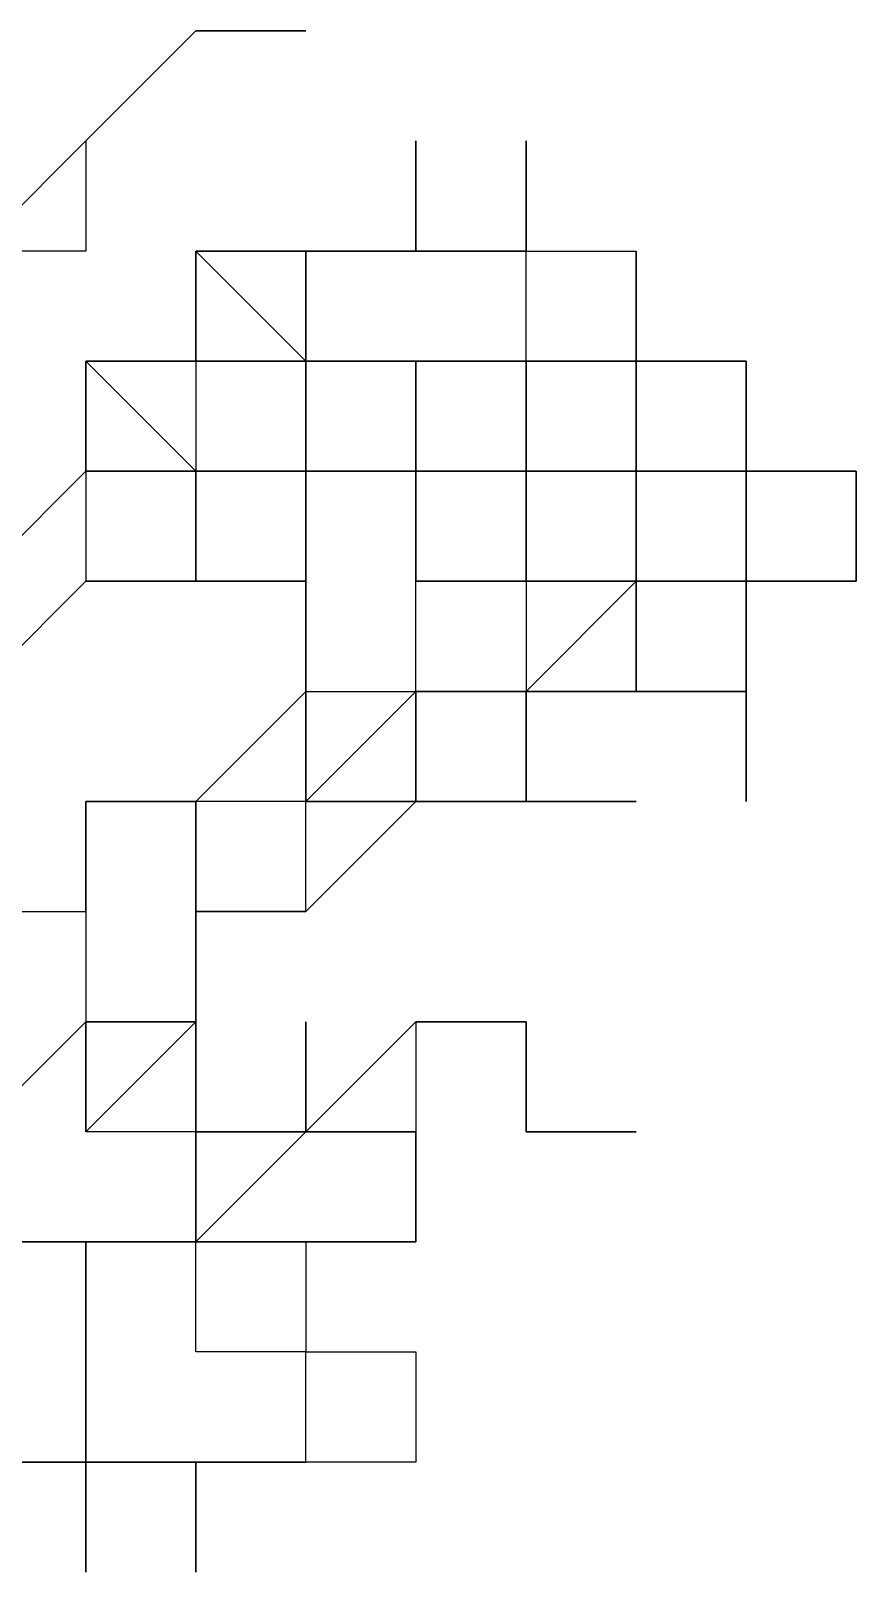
# Model space of a CAD drawing. Header units: millimetres. Extents: x 0 to 600, y 0 to 450.
# Drawn here: x 430.5 to 438, y 41 to 55 of the extents above; entities that cross this region are included whole.
import ezdxf

# ---------------------------------------------------------------- set-up
doc = ezdxf.new("R2010")
doc.units = ezdxf.units.MM
doc.layers.add('Engraving', color=1, linetype='Continuous')

msp = doc.modelspace()

# ---------------------------------------------------------------- linework, layer by layer
at = {"layer": 'Engraving'}
for p, q in [((431, 54), (432, 55)), ((432, 55), (431, 54)), ((432, 55), (432, 55)), ((432, 55), (432, 55)), ((432, 55), (433, 55)), ((433, 55), (432, 55)), ((432, 55), (432, 55)), ((432, 55), (432, 55)), ((433, 55), (433, 55)), ((433, 55), (433, 55)), ((433, 55), (433, 55)), ((433, 55), (433, 55)), ((433, 55), (433, 55)), ((430, 53), (431, 54)), ((431, 54), (431, 54)), ((431, 54), (431, 54)), ((431, 54), (431, 53)), ((434, 53), (434, 54)), ((434, 54), (434, 54)), ((434, 54), (434, 53)), ((435, 53), (435, 54)), ((435, 54), (435, 54)), ((435, 54), (435, 53)), ((431, 53), (430, 53)), ((432, 52), (432, 53)), ((432, 53), (432, 53)), ((432, 53), (432, 53)), ((432, 53), (432, 53)), ((432, 53), (432, 53)), ((432, 53), (432, 53)), ((432, 53), (432, 53)), ((432, 53), (432, 53)), ((432, 53), (432, 53)), ((432, 53), (432, 52)), ((432, 52), (432, 53)), ((432, 53), (432, 53)), ((432, 53), (432, 53)), ((432, 53), (432, 53)), ((432, 53), (433, 53)), ((433, 53), (432, 53)), ((432, 53), (432, 53)), ((432, 53), (432, 53)), ((432, 53), (433, 52)), ((433, 52), (433, 53)), ((433, 53), (433, 53)), ((433, 53), (433, 53)), ((433, 53), (433, 53)), ((433, 53), (434, 53)), ((434, 53), (433, 53)), ((433, 53), (433, 53)), ((433, 53), (433, 53)), ((433, 53), (433, 52)), ((433, 53), (433, 53)), ((433, 53), (433, 53)), ((433, 53), (433, 53)), ((433, 53), (433, 53)), ((433, 53), (433, 53)), ((433, 53), (433, 53)), ((433, 53), (433, 53)), ((433, 53), (433, 53)), ((433, 53), (433, 53)), ((433, 53), (433, 53)), ((433, 53), (433, 53)), ((433, 53), (433, 53)), ((433, 53), (433, 53)), ((433, 53), (433, 53)), ((433, 53), (433, 53)), ((433, 53), (433, 53)), ((433, 53), (433, 53)), ((433, 53), (433, 53)), ((433, 53), (433, 53)), ((433, 53), (433, 53)), ((433, 53), (433, 53)), ((433, 53), (433, 53)), ((433, 53), (433, 53)), ((433, 53), (433, 53)), ((433, 53), (433, 52)), ((433, 52), (433, 53)), ((433, 53), (433, 53)), ((433, 53), (433, 53)), ((433, 53), (433, 53)), ((433, 53), (433, 53)), ((433, 53), (433, 53)), ((435, 53), (434, 53)), ((434, 53), (434, 53)), ((434, 53), (434, 53)), ((434, 53), (434, 53)), ((434, 53), (434, 53)), ((434, 53), (434, 53)), ((434, 53), (434, 53)), ((434, 53), (434, 53)), ((434, 53), (434, 53)), ((434, 53), (434, 53)), ((434, 53), (435, 53)), ((434, 53), (434, 53)), ((434, 53), (434, 53)), ((434, 53), (434, 53)), ((434, 53), (434, 53)), ((434, 53), (434, 53)), ((434, 53), (434, 53)), ((434, 53), (434, 53)), ((434, 53), (434, 53)), ((434, 53), (434, 53)), ((434, 53), (434, 53)), ((434, 53), (434, 53)), ((434, 53), (434, 53)), ((434, 53), (434, 53)), ((434, 53), (434, 53)), ((434, 53), (435, 53)), ((435, 53), (434, 53)), ((434, 53), (434, 53)), ((434, 53), (434, 53)), ((434, 53), (434, 53)), ((435, 52), (435, 53)), ((435, 53), (435, 53)), ((435, 53), (435, 53)), ((435, 53), (435, 53)), ((435, 53), (435, 53)), ((435, 53), (435, 53)), ((435, 53), (435, 53)), ((435, 53), (435, 53)), ((435, 53), (435, 53)), ((435, 53), (435, 53)), ((435, 53), (435, 53)), ((435, 53), (435, 53)), ((435, 53), (435, 53)), ((435, 53), (435, 53)), ((435, 53), (435, 53)), ((435, 53), (435, 53)), ((435, 53), (435, 53)), ((435, 53), (435, 53)), ((435, 53), (435, 53)), ((435, 53), (435, 53)), ((435, 53), (435, 53)), ((435, 53), (435, 53)), ((435, 53), (435, 53)), ((435, 53), (435, 53)), ((435, 53), (435, 53)), ((435, 53), (435, 53)), ((435, 53), (435, 53)), ((435, 53), (435, 53)), ((435, 53), (435, 53)), ((435, 53), (435, 53)), ((435, 53), (435, 53)), ((435, 53), (435, 53)), ((435, 53), (435, 53)), ((435, 53), (435, 53)), ((435, 53), (435, 53)), ((435, 53), (435, 53)), ((435, 53), (435, 53)), ((435, 53), (435, 53)), ((435, 53), (435, 53)), ((435, 53), (435, 53)), ((435, 53), (436, 53)), ((436, 53), (436, 53)), ((436, 53), (436, 53)), ((436, 53), (436, 53)), ((436, 53), (436, 53)), ((436, 53), (436, 52)), ((436, 52), (436, 53)), ((436, 53), (436, 53)), ((436, 53), (436, 52)), ((432, 51), (431, 52)), ((431, 52), (431, 52)), ((431, 52), (431, 52)), ((431, 52), (431, 51)), ((431, 51), (431, 52)), ((431, 52), (431, 52)), ((431, 52), (431, 52)), ((431, 52), (432, 52)), ((431, 52), (431, 52)), ((431, 52), (431, 52)), ((431, 52), (432, 52)), ((432, 52), (431, 52)), ((431, 52), (431, 52)), ((431, 52), (431, 52)), ((431, 52), (431, 52)), ((432, 52), (432, 52)), ((432, 52), (432, 52)), ((432, 52), (432, 52)), ((432, 52), (432, 52)), ((432, 52), (432, 52)), ((432, 52), (432, 52)), ((432, 52), (432, 52)), ((432, 52), (432, 52)), ((432, 52), (432, 51)), ((433, 52), (432, 52)), ((432, 52), (432, 52)), ((432, 52), (432, 52)), ((432, 52), (432, 52)), ((432, 52), (432, 52)), ((432, 52), (433, 52)), ((432, 52), (432, 52)), ((432, 52), (432, 52)), ((432, 52), (432, 52)), ((433, 52), (432, 52)), ((432, 52), (432, 52)), ((433, 51), (433, 52)), ((433, 52), (433, 52)), ((433, 52), (433, 52)), ((433, 52), (433, 52)), ((433, 52), (433, 52)), ((433, 52), (433, 52)), ((433, 52), (433, 52)), ((433, 52), (433, 52)), ((433, 52), (433, 52)), ((433, 52), (433, 52)), ((433, 52), (433, 52)), ((433, 52), (433, 52)), ((433, 52), (433, 52)), ((433, 52), (433, 52)), ((433, 52), (433, 52)), ((433, 52), (433, 52)), ((433, 52), (433, 52)), ((433, 52), (434, 52)), ((434, 52), (433, 52)), ((433, 52), (433, 51)), ((433, 52), (433, 52)), ((433, 52), (433, 52)), ((433, 52), (433, 52)), ((433, 52), (433, 52)), ((433, 52), (433, 52)), ((433, 52), (433, 52)), ((433, 52), (433, 52)), ((433, 52), (433, 52)), ((433, 52), (433, 52)), ((433, 52), (433, 52)), ((433, 52), (433, 52)), ((433, 52), (433, 52)), ((433, 52), (433, 52)), ((433, 52), (433, 52)), ((434, 52), (434, 52)), ((434, 52), (434, 52)), ((434, 52), (434, 52)), ((434, 52), (434, 52)), ((434, 52), (434, 52)), ((434, 52), (434, 52)), ((434, 52), (434, 52)), ((434, 52), (434, 52)), ((434, 52), (434, 52)), ((434, 52), (434, 52)), ((434, 52), (434, 52)), ((434, 52), (434, 52)), ((434, 52), (434, 52)), ((434, 51), (434, 52)), ((434, 52), (434, 52)), ((434, 52), (434, 51)), ((434, 51), (434, 52)), ((434, 52), (434, 52)), ((434, 52), (434, 52)), ((434, 52), (434, 52)), ((434, 52), (434, 52)), ((434, 52), (434, 52)), ((434, 52), (434, 52)), ((434, 52), (434, 52)), ((434, 52), (434, 52)), ((434, 52), (434, 52)), ((434, 52), (435, 52)), ((435, 52), (434, 52)), ((434, 52), (434, 52)), ((434, 52), (434, 52)), ((434, 52), (435, 52)), ((435, 52), (434, 52)), ((434, 52), (434, 52)), ((434, 52), (434, 52)), ((434, 52), (435, 52)), ((434, 52), (434, 52)), ((434, 52), (434, 52)), ((434, 52), (434, 52)), ((434, 52), (434, 52)), ((434, 52), (434, 52)), ((434, 52), (434, 52)), ((434, 52), (434, 52)), ((435, 52), (435, 52)), ((435, 52), (435, 52)), ((435, 52), (435, 52)), ((435, 52), (435, 52)), ((435, 52), (435, 52)), ((435, 52), (435, 52)), ((435, 52), (435, 52)), ((435, 52), (435, 52)), ((435, 52), (435, 52)), ((435, 52), (435, 52)), ((435, 52), (435, 52)), ((435, 52), (436, 52)), ((436, 52), (435, 52)), ((435, 52), (435, 52)), ((435, 52), (435, 52)), ((435, 52), (435, 52)), ((436, 52), (435, 52)), ((435, 52), (435, 52)), ((435, 52), (436, 52)), ((436, 52), (435, 52)), ((435, 52), (435, 52)), ((435, 52), (435, 52)), ((435, 52), (435, 52)), ((435, 52), (435, 52)), ((435, 52), (435, 52)), ((435, 52), (435, 52)), ((435, 52), (435, 52)), ((435, 52), (435, 52)), ((435, 52), (435, 52)), ((435, 52), (435, 51)), ((435, 52), (435, 52)), ((435, 52), (435, 52)), ((435, 52), (435, 51)), ((435, 51), (435, 52)), ((435, 52), (435, 52)), ((435, 52), (435, 52)), ((435, 52), (435, 52)), ((435, 52), (435, 52)), ((435, 52), (435, 52)), ((435, 52), (435, 52)), ((435, 52), (435, 52)), ((435, 52), (435, 52)), ((435, 52), (435, 52)), ((435, 52), (435, 52)), ((435, 52), (435, 52)), ((435, 52), (435, 52)), ((435, 52), (435, 52)), ((435, 52), (435, 52)), ((435, 52), (435, 52)), ((435, 52), (435, 52)), ((435, 52), (435, 52)), ((435, 52), (435, 52)), ((435, 52), (435, 52)), ((435, 52), (435, 52)), ((435, 52), (435, 52)), ((435, 52), (435, 52)), ((435, 52), (435, 52)), ((435, 52), (435, 52)), ((435, 52), (435, 52)), ((435, 52), (435, 52)), ((435, 52), (435, 52)), ((435, 52), (435, 52)), ((435, 52), (435, 52)), ((435, 52), (435, 52)), ((437, 52), (436, 52)), ((436, 52), (436, 52)), ((436, 52), (436, 51)), ((436, 51), (436, 52)), ((436, 52), (436, 52)), ((436, 52), (436, 52)), ((436, 52), (436, 52)), ((436, 52), (436, 52)), ((436, 52), (436, 52)), ((436, 52), (437, 52)), ((437, 52), (436, 52)), ((436, 52), (436, 52)), ((436, 52), (436, 52)), ((436, 52), (436, 52)), ((436, 52), (436, 52)), ((436, 52), (436, 52)), ((436, 52), (436, 52)), ((436, 52), (436, 52)), ((436, 52), (436, 52)), ((436, 52), (437, 52)), ((436, 52), (436, 52)), ((436, 52), (436, 52)), ((436, 52), (437, 52)), ((437, 52), (436, 52)), ((436, 52), (436, 52)), ((436, 52), (436, 52)), ((436, 52), (436, 52)), ((436, 52), (436, 52)), ((436, 52), (436, 52)), ((436, 52), (436, 52)), ((436, 52), (436, 52)), ((436, 52), (436, 52)), ((436, 52), (436, 52)), ((436, 52), (436, 52)), ((436, 52), (436, 52)), ((436, 52), (436, 52)), ((436, 52), (436, 52)), ((436, 52), (436, 52)), ((436, 52), (436, 52)), ((436, 52), (436, 52)), ((436, 52), (436, 52)), ((436, 52), (436, 52)), ((437, 51), (437, 52)), ((437, 52), (437, 52)), ((437, 52), (437, 52)), ((437, 52), (437, 52)), ((437, 52), (437, 52)), ((437, 52), (437, 52)), ((437, 52), (437, 52)), ((437, 52), (437, 52)), ((437, 52), (437, 52)), ((437, 52), (437, 51)), ((437, 52), (437, 52)), ((437, 52), (437, 52)), ((437, 52), (437, 52)), ((437, 52), (437, 52)), ((437, 52), (437, 52)), ((437, 52), (437, 52)), ((437, 52), (437, 52)), ((437, 52), (437, 52)), ((437, 52), (437, 52)), ((437, 52), (437, 52)), ((437, 52), (437, 52)), ((437, 52), (437, 52)), ((437, 52), (437, 52)), ((437, 52), (437, 52)), ((437, 52), (437, 52)), ((437, 52), (437, 52)), ((437, 52), (437, 52)), ((437, 52), (437, 52)), ((437, 52), (437, 52)), ((430, 50), (431, 51)), ((431, 51), (431, 51)), ((431, 51), (432, 51)), ((432, 51), (431, 51)), ((431, 51), (431, 51)), ((431, 51), (431, 51)), ((431, 51), (431, 51)), ((431, 51), (431, 51)), ((431, 51), (431, 50)), ((431, 51), (431, 51)), ((431, 51), (431, 51)), ((431, 51), (431, 51)), ((431, 51), (431, 51)), ((431, 51), (431, 51)), ((431, 51), (431, 51)), ((433, 51), (432, 51)), ((432, 51), (432, 51)), ((432, 51), (432, 51)), ((432, 51), (433, 51)), ((432, 50), (432, 51)), ((432, 51), (432, 51)), ((432, 51), (432, 51)), ((432, 51), (432, 51)), ((432, 51), (432, 51)), ((432, 51), (432, 51)), ((432, 51), (432, 51)), ((432, 51), (432, 51)), ((432, 51), (432, 51)), ((432, 51), (432, 51)), ((432, 51), (432, 51)), ((432, 51), (432, 51)), ((432, 51), (432, 50)), ((433, 50), (433, 51)), ((433, 51), (433, 51)), ((433, 51), (433, 51)), ((433, 51), (433, 51)), ((433, 51), (433, 51)), ((433, 51), (433, 51)), ((433, 51), (433, 51)), ((433, 51), (433, 51)), ((433, 51), (433, 51)), ((433, 51), (433, 51)), ((433, 51), (433, 51)), ((433, 51), (433, 51)), ((433, 51), (433, 51)), ((433, 51), (433, 51)), ((433, 51), (433, 51)), ((433, 51), (433, 51)), ((433, 51), (433, 51)), ((433, 51), (434, 51)), ((434, 51), (433, 51)), ((433, 51), (433, 51)), ((433, 51), (433, 51)), ((433, 51), (433, 51)), ((433, 51), (433, 51)), ((433, 51), (433, 50)), ((434, 51), (434, 51)), ((434, 51), (434, 51)), ((434, 51), (434, 51)), ((434, 51), (434, 51)), ((434, 51), (434, 51)), ((434, 51), (434, 51)), ((434, 51), (434, 51)), ((434, 51), (434, 51)), ((434, 51), (434, 51)), ((434, 51), (435, 51)), ((434, 50), (434, 51)), ((434, 51), (434, 51)), ((434, 51), (434, 51)), ((434, 51), (434, 51)), ((434, 51), (434, 50)), ((435, 51), (434, 51)), ((434, 51), (434, 51)), ((434, 51), (434, 51)), ((434, 51), (434, 51)), ((434, 51), (434, 51)), ((434, 51), (434, 51)), ((434, 51), (434, 51)), ((434, 51), (434, 51)), ((434, 51), (434, 51)), ((434, 51), (434, 51)), ((434, 51), (434, 51)), ((434, 51), (434, 51)), ((434, 51), (434, 51)), ((434, 51), (434, 51)), ((434, 51), (434, 51)), ((434, 51), (434, 51)), ((434, 51), (434, 51)), ((434, 51), (434, 51)), ((435, 51), (434, 51)), ((434, 51), (434, 51)), ((434, 51), (434, 51)), ((434, 51), (434, 51)), ((435, 51), (435, 51)), ((435, 51), (435, 51)), ((435, 51), (435, 51)), ((435, 51), (435, 51)), ((435, 51), (435, 51)), ((435, 51), (435, 51)), ((435, 51), (436, 51)), ((435, 50), (435, 51)), ((435, 51), (435, 51)), ((435, 51), (435, 51)), ((435, 51), (435, 51)), ((435, 51), (435, 51)), ((435, 51), (435, 51)), ((435, 51), (435, 51)), ((435, 51), (435, 51)), ((436, 51), (435, 51)), ((435, 51), (435, 51)), ((435, 51), (435, 51)), ((435, 51), (435, 50)), ((435, 51), (435, 51)), ((435, 51), (436, 51)), ((436, 51), (435, 51)), ((435, 51), (435, 51)), ((435, 51), (435, 51)), ((435, 51), (435, 51)), ((435, 51), (435, 51)), ((435, 51), (435, 51)), ((435, 51), (435, 51)), ((435, 51), (435, 51)), ((435, 51), (435, 51)), ((435, 51), (435, 51)), ((435, 51), (435, 51)), ((436, 51), (436, 51)), ((436, 51), (436, 51)), ((436, 51), (436, 51)), ((436, 51), (436, 51)), ((436, 51), (436, 51)), ((436, 51), (436, 51)), ((436, 51), (436, 51)), ((436, 51), (436, 51)), ((436, 51), (436, 51)), ((436, 51), (436, 51)), ((436, 51), (436, 51)), ((436, 51), (436, 51)), ((436, 51), (436, 51)), ((436, 51), (436, 50)), ((436, 50), (436, 51)), ((436, 51), (436, 51)), ((436, 51), (436, 51)), ((436, 51), (436, 51)), ((436, 51), (436, 51)), ((436, 51), (436, 51)), ((436, 51), (436, 51)), ((436, 51), (437, 51)), ((436, 51), (436, 51)), ((436, 51), (436, 51)), ((436, 51), (436, 51)), ((437, 51), (436, 51)), ((436, 51), (436, 51)), ((436, 51), (436, 51)), ((436, 51), (437, 51)), ((436, 50), (436, 51)), ((436, 51), (436, 50)), ((436, 50), (436, 51)), ((437, 51), (436, 51)), ((436, 51), (436, 50)), ((436, 51), (436, 51)), ((436, 51), (436, 51)), ((436, 51), (436, 51)), ((436, 51), (436, 51)), ((436, 51), (436, 51)), ((436, 51), (436, 51)), ((436, 51), (436, 51)), ((436, 51), (436, 51)), ((436, 51), (436, 51)), ((436, 51), (436, 51)), ((437, 51), (437, 51)), ((437, 51), (437, 51)), ((437, 51), (437, 51)), ((437, 51), (437, 51)), ((437, 51), (437, 51)), ((437, 51), (437, 51)), ((437, 51), (437, 51)), ((437, 51), (437, 51)), ((437, 51), (437, 51)), ((437, 51), (437, 50)), ((437, 50), (437, 51)), ((437, 51), (437, 51)), ((437, 51), (437, 51)), ((437, 51), (437, 51)), ((437, 51), (437, 51)), ((437, 51), (437, 51)), ((437, 51), (437, 51)), ((437, 51), (437, 51)), ((437, 51), (437, 51)), ((437, 51), (437, 51)), ((437, 51), (437, 51)), ((437, 51), (437, 51)), ((438, 51), (437, 51)), ((437, 51), (437, 51)), ((437, 51), (437, 51)), ((437, 51), (437, 51)), ((437, 51), (437, 51)), ((437, 51), (438, 51)), ((438, 51), (437, 51)), ((437, 51), (437, 51)), ((437, 51), (437, 51)), ((437, 51), (437, 51)), ((437, 51), (438, 51)), ((438, 51), (438, 51)), ((438, 51), (438, 51)), ((438, 51), (438, 51)), ((438, 51), (438, 51)), ((438, 51), (438, 51)), ((438, 51), (438, 51)), ((438, 51), (438, 51)), ((438, 51), (438, 51)), ((438, 51), (438, 51)), ((438, 51), (438, 51)), ((438, 51), (438, 51)), ((438, 51), (438, 51)), ((438, 51), (438, 51)), ((438, 51), (438, 50)), ((438, 50), (438, 51)), ((431, 50), (430, 49)), ((431, 50), (431, 50)), ((431, 50), (431, 50)), ((431, 50), (431, 50)), ((431, 50), (431, 50)), ((431, 50), (431, 50)), ((431, 50), (431, 50)), ((431, 50), (432, 50)), ((432, 50), (431, 50)), ((431, 50), (431, 50)), ((431, 50), (431, 50)), ((431, 50), (431, 50)), ((431, 50), (432, 50)), ((432, 50), (431, 50)), ((431, 50), (431, 50)), ((431, 50), (431, 50)), ((433, 50), (432, 50)), ((432, 50), (432, 50)), ((432, 50), (432, 50)), ((432, 50), (432, 50)), ((432, 50), (432, 50)), ((432, 50), (432, 50)), ((432, 50), (433, 50)), ((433, 50), (432, 50)), ((432, 50), (432, 50)), ((432, 50), (432, 50)), ((432, 50), (432, 50)), ((432, 50), (432, 50)), ((432, 50), (432, 50)), ((432, 50), (432, 50)), ((432, 50), (433, 50)), ((432, 50), (432, 50)), ((432, 50), (432, 50)), ((432, 50), (432, 50)), ((432, 50), (432, 50)), ((433, 49), (433, 50)), ((433, 50), (433, 50)), ((433, 50), (433, 50)), ((433, 50), (433, 50)), ((433, 50), (433, 50)), ((433, 50), (433, 50)), ((433, 50), (433, 50)), ((433, 50), (433, 50)), ((433, 50), (433, 50)), ((433, 50), (433, 50)), ((433, 50), (433, 50)), ((433, 50), (433, 50)), ((433, 50), (433, 50)), ((433, 50), (433, 50)), ((433, 50), (433, 50)), ((433, 50), (433, 50)), ((433, 50), (433, 50)), ((433, 50), (433, 50)), ((433, 50), (433, 50)), ((433, 50), (433, 50)), ((433, 50), (433, 49)), ((433, 50), (433, 50)), ((433, 50), (433, 50)), ((433, 50), (433, 50)), ((433, 50), (433, 50)), ((433, 50), (433, 50)), ((433, 50), (433, 50)), ((433, 50), (433, 50)), ((433, 50), (433, 50)), ((433, 50), (433, 50)), ((433, 50), (433, 50)), ((435, 50), (434, 50)), ((434, 50), (434, 50)), ((434, 50), (434, 50)), ((434, 50), (434, 50)), ((434, 50), (434, 50)), ((434, 50), (434, 50)), ((434, 50), (434, 50)), ((434, 50), (435, 50)), ((434, 49), (434, 50)), ((434, 50), (435, 50)), ((434, 50), (434, 50)), ((434, 50), (434, 50)), ((434, 50), (434, 50)), ((434, 50), (434, 50)), ((434, 50), (434, 50)), ((434, 50), (434, 50)), ((434, 50), (434, 50)), ((434, 50), (434, 50)), ((434, 50), (434, 50)), ((434, 50), (434, 50)), ((434, 50), (434, 50)), ((434, 50), (434, 50)), ((434, 50), (434, 50)), ((434, 50), (434, 50)), ((434, 50), (434, 50)), ((434, 50), (434, 50)), ((434, 50), (434, 50)), ((434, 50), (434, 50)), ((434, 50), (434, 50)), ((434, 50), (434, 50)), ((434, 50), (434, 50)), ((434, 50), (434, 50)), ((434, 50), (434, 50)), ((434, 50), (434, 50)), ((435, 49), (436, 50)), ((436, 50), (435, 50)), ((435, 50), (435, 50)), ((435, 50), (435, 50)), ((435, 50), (435, 50)), ((435, 50), (435, 50)), ((435, 50), (435, 50)), ((435, 50), (435, 50)), ((435, 50), (435, 50)), ((435, 50), (435, 50)), ((435, 50), (435, 50)), ((435, 50), (435, 50)), ((435, 50), (436, 50)), ((436, 50), (435, 50)), ((435, 50), (435, 50)), ((435, 50), (435, 50)), ((435, 50), (435, 50)), ((435, 50), (435, 50)), ((435, 50), (435, 50)), ((435, 50), (435, 50)), ((435, 50), (435, 50)), ((435, 50), (435, 50)), ((435, 50), (435, 50)), ((435, 50), (435, 50)), ((435, 50), (435, 50)), ((435, 50), (435, 50)), ((435, 50), (435, 50)), ((435, 50), (435, 50)), ((435, 50), (435, 50)), ((435, 50), (435, 50)), ((435, 50), (435, 50)), ((435, 50), (436, 50)), ((435, 50), (435, 50)), ((435, 50), (435, 50)), ((435, 50), (435, 50)), ((435, 50), (435, 50)), ((435, 50), (435, 49)), ((436, 50), (436, 50)), ((436, 50), (436, 50)), ((436, 50), (436, 50)), ((436, 50), (436, 50)), ((436, 50), (436, 50)), ((436, 50), (436, 50)), ((436, 50), (436, 50)), ((436, 50), (436, 50)), ((436, 50), (436, 50)), ((436, 50), (436, 50)), ((436, 50), (436, 50)), ((436, 50), (436, 50)), ((436, 50), (436, 50)), ((436, 50), (436, 50)), ((436, 50), (436, 50)), ((436, 50), (436, 50)), ((436, 50), (436, 50)), ((436, 50), (436, 50)), ((436, 50), (436, 50)), ((436, 50), (436, 50)), ((436, 50), (436, 50)), ((436, 50), (436, 50)), ((436, 50), (436, 50)), ((436, 50), (436, 50)), ((436, 49), (436, 50)), ((436, 50), (436, 50)), ((436, 50), (437, 50)), ((437, 50), (436, 50)), ((436, 50), (436, 50)), ((436, 50), (436, 50)), ((436, 50), (436, 50)), ((436, 50), (436, 50)), ((436, 50), (436, 49)), ((436, 50), (436, 50)), ((436, 50), (436, 50)), ((436, 50), (436, 50)), ((436, 50), (437, 50)), ((437, 50), (437, 50)), ((437, 50), (438, 50)), ((438, 50), (437, 50)), ((437, 50), (437, 50)), ((437, 50), (437, 50)), ((437, 50), (437, 50)), ((437, 50), (437, 50)), ((437, 50), (437, 50)), ((437, 50), (437, 50)), ((437, 50), (437, 50)), ((437, 50), (437, 50)), ((437, 50), (437, 50)), ((437, 50), (437, 50)), ((437, 50), (437, 49)), ((437, 49), (437, 50)), ((437, 50), (437, 50)), ((437, 50), (437, 50)), ((437, 50), (437, 50)), ((437, 50), (437, 49)), ((437, 50), (437, 50)), ((437, 50), (437, 50)), ((437, 50), (437, 50)), ((437, 50), (437, 50)), ((437, 50), (437, 50)), ((437, 50), (437, 50)), ((437, 50), (438, 50)), ((438, 50), (437, 50)), ((437, 50), (437, 50)), ((437, 50), (437, 50)), ((437, 50), (437, 50)), ((437, 50), (437, 50)), ((437, 50), (437, 50)), ((437, 50), (437, 50)), ((437, 50), (437, 50)), ((437, 50), (437, 50)), ((437, 50), (437, 50)), ((437, 50), (437, 50)), ((437, 50), (437, 50)), ((437, 50), (437, 50)), ((437, 50), (437, 50)), ((437, 50), (437, 50)), ((437, 50), (437, 50)), ((437, 50), (437, 50)), ((437, 50), (438, 50)), ((438, 50), (437, 50)), ((437, 50), (437, 50)), ((438, 50), (438, 50)), ((438, 50), (438, 50)), ((438, 50), (438, 50)), ((438, 50), (438, 50)), ((438, 50), (438, 50)), ((438, 50), (438, 50)), ((438, 50), (438, 50)), ((432, 48), (433, 49)), ((433, 49), (433, 49)), ((433, 49), (433, 49)), ((433, 49), (433, 48)), ((433, 48), (433, 49)), ((433, 49), (434, 49)), ((434, 49), (433, 48)), ((433, 48), (433, 49)), ((433, 49), (433, 49)), ((433, 49), (433, 49)), ((433, 49), (433, 49)), ((433, 49), (433, 49)), ((433, 49), (433, 48)), ((434, 49), (434, 49)), ((434, 49), (434, 49)), ((434, 49), (434, 48)), ((434, 48), (434, 49)), ((434, 49), (434, 49)), ((435, 49), (434, 49)), ((434, 49), (434, 49)), ((434, 49), (434, 49)), ((434, 49), (434, 49)), ((434, 49), (434, 49)), ((434, 49), (434, 49)), ((434, 49), (435, 49)), ((435, 49), (434, 49)), ((434, 49), (434, 49)), ((434, 49), (434, 49)), ((434, 49), (434, 49)), ((434, 49), (434, 49)), ((434, 49), (434, 49)), ((434, 49), (434, 49)), ((434, 49), (434, 49)), ((436, 49), (435, 49)), ((435, 49), (435, 49)), ((435, 49), (435, 49)), ((435, 49), (435, 49)), ((435, 49), (435, 49)), ((435, 48), (435, 49)), ((435, 49), (435, 49)), ((435, 49), (435, 49)), ((435, 49), (435, 48)), ((435, 48), (435, 49)), ((435, 49), (435, 49)), ((435, 49), (435, 48)), ((435, 48), (435, 49)), ((435, 49), (435, 49)), ((435, 49), (435, 48)), ((436, 49), (435, 49)), ((435, 49), (435, 49)), ((435, 49), (435, 49)), ((435, 49), (435, 49)), ((435, 49), (435, 49)), ((435, 49), (435, 49)), ((435, 49), (435, 49)), ((435, 49), (435, 49)), ((435, 49), (435, 49)), ((435, 49), (435, 49)), ((435, 49), (435, 49)), ((435, 49), (435, 49)), ((435, 49), (435, 49)), ((435, 49), (435, 49)), ((435, 49), (435, 49)), ((435, 49), (435, 49)), ((435, 49), (436, 49)), ((437, 49), (436, 49)), ((437, 49), (436, 49)), ((436, 49), (436, 49)), ((436, 49), (436, 49)), ((436, 49), (436, 49)), ((436, 49), (436, 49)), ((436, 49), (436, 49)), ((436, 49), (436, 49)), ((436, 49), (436, 49)), ((436, 49), (436, 49)), ((436, 49), (436, 49)), ((436, 49), (436, 49)), ((436, 49), (437, 49)), ((437, 49), (436, 49)), ((436, 49), (436, 49)), ((436, 49), (436, 49)), ((436, 49), (437, 49)), ((437, 49), (437, 49)), ((437, 49), (437, 49)), ((437, 49), (437, 49)), ((437, 49), (437, 49)), ((437, 49), (437, 49)), ((437, 49), (437, 49)), ((437, 49), (437, 49)), ((437, 49), (437, 49)), ((437, 49), (437, 49)), ((437, 49), (437, 49)), ((437, 49), (437, 49)), ((437, 49), (437, 49)), ((437, 49), (437, 49)), ((437, 49), (437, 49)), ((437, 49), (437, 49)), ((437, 49), (437, 49)), ((437, 49), (437, 49)), ((437, 49), (437, 49)), ((437, 49), (437, 49)), ((437, 49), (437, 49)), ((437, 49), (437, 49)), ((437, 49), (437, 49)), ((437, 49), (437, 49)), ((437, 49), (437, 49)), ((437, 49), (437, 49)), ((437, 49), (437, 49)), ((437, 49), (437, 49)), ((437, 49), (437, 48)), ((437, 48), (437, 49)), ((437, 49), (437, 49)), ((437, 49), (437, 49)), ((437, 49), (437, 49)), ((437, 49), (437, 49)), ((437, 49), (437, 49)), ((437, 49), (437, 49)), ((437, 49), (437, 49)), ((437, 49), (437, 49)), ((431, 47), (431, 48)), ((431, 48), (431, 48)), ((431, 48), (431, 48)), ((431, 48), (432, 48)), ((432, 48), (431, 48)), ((431, 48), (431, 48)), ((431, 48), (431, 47)), ((432, 48), (432, 48)), ((432, 48), (432, 48)), ((432, 48), (432, 48)), ((432, 48), (432, 48)), ((432, 48), (432, 48)), ((432, 48), (432, 48)), ((432, 48), (432, 48)), ((432, 48), (432, 48)), ((432, 47), (432, 48)), ((433, 48), (432, 48)), ((432, 48), (432, 47)), ((433, 48), (433, 48)), ((433, 48), (433, 48)), ((433, 47), (433, 48)), ((433, 48), (433, 48)), ((433, 48), (434, 48)), ((434, 48), (433, 48)), ((433, 48), (433, 48)), ((433, 48), (433, 48)), ((433, 48), (433, 48)), ((433, 48), (433, 48)), ((433, 48), (433, 48)), ((433, 48), (433, 48)), ((433, 48), (433, 48)), ((433, 48), (434, 48)), ((434, 48), (433, 47)), ((434, 48), (434, 48)), ((434, 48), (434, 48)), ((434, 48), (435, 48)), ((435, 48), (434, 48)), ((434, 48), (434, 48)), ((434, 48), (434, 48)), ((434, 48), (434, 48)), ((435, 48), (435, 48)), ((435, 48), (435, 48)), ((435, 48), (435, 48)), ((435, 48), (435, 48)), ((435, 48), (435, 48)), ((435, 48), (435, 48)), ((435, 48), (436, 48)), ((436, 48), (435, 48)), ((435, 48), (435, 48)), ((435, 48), (435, 48)), ((435, 48), (435, 48)), ((435, 48), (435, 48)), ((435, 48), (435, 48)), ((435, 48), (435, 48)), ((436, 48), (436, 48)), ((436, 48), (436, 48)), ((437, 48), (437, 48)), ((437, 48), (437, 48)), ((430, 47), (431, 47)), ((431, 47), (431, 47)), ((431, 47), (431, 47)), ((431, 47), (431, 46)), ((432, 46), (432, 47)), ((432, 47), (432, 47)), ((432, 47), (432, 47)), ((432, 47), (433, 47)), ((433, 47), (432, 47)), ((432, 47), (432, 47)), ((432, 47), (432, 46)), ((433, 47), (433, 47)), ((433, 47), (433, 47)), ((433, 47), (433, 47)), ((431, 46), (430, 45)), ((431, 46), (431, 46)), ((431, 45), (431, 46)), ((431, 46), (432, 46)), ((432, 46), (431, 46)), ((431, 46), (431, 46)), ((431, 46), (431, 45)), ((431, 45), (432, 46)), ((432, 46), (432, 46)), ((432, 46), (432, 46)), ((432, 46), (432, 46)), ((432, 46), (432, 46)), ((432, 46), (432, 45)), ((432, 45), (432, 46)), ((432, 46), (432, 46)), ((432, 46), (432, 45)), ((432, 46), (432, 46)), ((432, 46), (432, 46)), ((432, 46), (432, 46)), ((432, 46), (432, 46)), ((432, 46), (432, 46)), ((432, 46), (432, 46)), ((432, 46), (432, 46)), ((432, 46), (432, 46)), ((432, 46), (432, 46)), ((433, 45), (433, 46)), ((433, 46), (433, 46)), ((433, 46), (433, 46)), ((433, 46), (433, 46)), ((433, 46), (433, 46)), ((433, 46), (433, 45)), ((433, 45), (433, 46)), ((433, 46), (433, 46)), ((433, 46), (433, 46)), ((433, 46), (433, 46)), ((433, 46), (433, 46)), ((433, 46), (433, 46)), ((433, 46), (433, 46)), ((433, 46), (433, 46)), ((433, 46), (433, 45)), ((433, 45), (434, 46)), ((435, 46), (434, 46)), ((434, 46), (434, 46)), ((434, 46), (434, 46)), ((434, 46), (434, 46)), ((434, 46), (435, 46)), ((435, 46), (434, 46)), ((434, 46), (434, 46)), ((434, 46), (434, 46)), ((434, 46), (434, 46)), ((434, 46), (434, 46)), ((434, 46), (434, 46)), ((434, 46), (434, 45)), ((434, 46), (434, 46)), ((434, 46), (434, 46)), ((434, 46), (434, 46)), ((434, 46), (434, 46)), ((434, 46), (435, 46)), ((435, 46), (434, 46)), ((434, 46), (435, 46)), ((435, 45), (435, 46)), ((435, 46), (435, 46)), ((435, 46), (435, 46)), ((435, 46), (435, 46)), ((435, 46), (435, 46)), ((435, 46), (435, 46)), ((435, 46), (435, 46)), ((435, 46), (435, 45)), ((431, 45), (431, 45)), ((431, 45), (431, 45)), ((431, 45), (431, 45)), ((431, 45), (431, 45)), ((431, 45), (431, 45)), ((431, 45), (431, 45)), ((431, 45), (431, 45)), ((431, 45), (431, 45)), ((431, 45), (431, 45)), ((431, 45), (431, 45)), ((431, 45), (431, 45)), ((432, 45), (431, 45)), ((431, 45), (431, 45)), ((431, 45), (431, 45)), ((431, 45), (431, 45)), ((431, 45), (431, 45)), ((431, 45), (431, 45)), ((431, 45), (431, 45)), ((431, 45), (431, 45)), ((432, 44), (432, 45)), ((432, 45), (432, 44)), ((432, 45), (433, 45)), ((433, 45), (432, 44)), ((432, 44), (432, 45)), ((432, 45), (432, 45)), ((432, 45), (432, 45)), ((432, 45), (432, 45)), ((432, 45), (432, 45)), ((432, 45), (432, 45)), ((432, 45), (432, 45)), ((432, 45), (432, 45)), ((432, 45), (432, 45)), ((432, 45), (432, 45)), ((432, 45), (432, 45)), ((432, 45), (432, 45)), ((433, 45), (432, 45)), ((432, 45), (432, 45)), ((432, 45), (432, 45)), ((432, 45), (432, 45)), ((432, 45), (432, 45)), ((432, 45), (433, 45)), ((432, 45), (432, 45)), ((432, 45), (432, 45)), ((432, 45), (432, 45)), ((432, 45), (432, 45)), ((432, 45), (432, 45)), ((432, 45), (432, 45)), ((432, 45), (432, 45)), ((432, 45), (432, 45)), ((432, 45), (432, 45)), ((432, 45), (432, 45)), ((433, 45), (433, 45)), ((433, 45), (433, 45)), ((433, 45), (434, 45)), ((434, 45), (433, 45)), ((433, 45), (433, 45)), ((433, 45), (433, 45)), ((433, 45), (433, 45)), ((433, 45), (433, 45)), ((434, 45), (433, 45)), ((433, 45), (433, 45)), ((433, 45), (433, 45)), ((433, 45), (433, 45)), ((433, 45), (433, 45)), ((433, 45), (433, 45)), ((433, 45), (433, 45)), ((433, 45), (433, 45)), ((433, 45), (433, 45)), ((433, 45), (433, 45)), ((433, 45), (433, 45)), ((433, 45), (433, 45)), ((433, 45), (433, 45)), ((434, 44), (434, 45)), ((434, 45), (434, 45)), ((434, 45), (434, 45)), ((434, 45), (434, 45)), ((434, 45), (434, 45)), ((434, 45), (434, 45)), ((434, 45), (434, 44)), ((434, 45), (434, 45)), ((434, 45), (434, 45)), ((435, 45), (435, 45)), ((435, 45), (435, 45)), ((435, 45), (435, 45)), ((435, 45), (435, 45)), ((435, 45), (435, 45)), ((435, 45), (435, 45)), ((435, 45), (436, 45)), ((436, 45), (435, 45)), ((435, 45), (435, 45)), ((435, 45), (435, 45)), ((435, 45), (435, 45)), ((435, 45), (435, 45)), ((435, 45), (435, 45)), ((436, 45), (435, 45)), ((435, 45), (435, 45)), ((435, 45), (435, 45)), ((435, 45), (435, 45)), ((435, 45), (435, 45)), ((435, 45), (435, 45)), ((435, 45), (435, 45)), ((435, 45), (435, 45)), ((435, 45), (436, 45)), ((436, 45), (436, 45)), ((436, 45), (436, 45)), ((436, 45), (436, 45)), ((436, 45), (436, 45)), ((436, 45), (436, 45)), ((436, 45), (436, 45)), ((436, 45), (436, 45)), ((436, 45), (436, 45)), ((436, 45), (436, 45)), ((436, 45), (436, 45)), ((436, 45), (436, 45)), ((436, 45), (436, 45)), ((436, 45), (436, 45)), ((430, 44), (431, 44)), ((431, 44), (430, 44)), ((431, 44), (431, 44)), ((431, 44), (431, 44)), ((431, 44), (431, 44)), ((431, 44), (431, 44)), ((431, 44), (431, 44)), ((431, 44), (431, 44)), ((431, 44), (431, 44)), ((431, 44), (431, 44)), ((431, 44), (431, 44)), ((431, 44), (431, 44)), ((431, 44), (431, 44)), ((431, 44), (431, 43)), ((431, 43), (431, 44)), ((431, 44), (431, 44)), ((431, 44), (431, 44)), ((431, 44), (431, 44)), ((431, 44), (432, 44)), ((432, 44), (431, 44)), ((431, 44), (431, 44)), ((431, 44), (431, 44)), ((431, 44), (431, 44)), ((431, 44), (431, 44)), ((431, 44), (431, 44)), ((431, 44), (431, 44)), ((431, 44), (431, 44)), ((431, 44), (431, 44)), ((432, 43), (432, 44)), ((432, 44), (432, 44)), ((432, 44), (432, 44)), ((432, 44), (432, 44)), ((432, 44), (432, 44)), ((432, 44), (432, 44)), ((432, 44), (432, 44)), ((432, 44), (432, 44)), ((432, 44), (432, 44)), ((432, 44), (433, 44)), ((433, 44), (432, 44)), ((432, 44), (432, 44)), ((432, 44), (432, 44)), ((432, 44), (432, 44)), ((432, 44), (432, 44)), ((432, 44), (432, 44)), ((432, 44), (433, 44)), ((432, 44), (432, 44)), ((432, 44), (432, 44)), ((432, 44), (432, 44)), ((432, 44), (432, 44)), ((432, 44), (432, 44)), ((432, 44), (432, 44)), ((432, 44), (432, 44)), ((432, 44), (432, 44)), ((432, 44), (432, 44)), ((432, 44), (432, 44)), ((432, 44), (432, 44)), ((432, 44), (432, 44)), ((432, 44), (432, 44)), ((433, 44), (433, 44)), ((433, 44), (433, 44)), ((433, 44), (433, 44)), ((433, 44), (433, 44)), ((433, 44), (433, 44)), ((433, 44), (434, 44)), ((434, 44), (433, 44)), ((433, 44), (433, 44)), ((433, 44), (433, 44)), ((433, 44), (433, 44)), ((433, 44), (433, 44)), ((433, 44), (433, 44)), ((433, 44), (433, 44)), ((433, 44), (433, 43)), ((434, 44), (434, 44)), ((434, 44), (434, 44)), ((434, 44), (434, 44)), ((434, 44), (434, 44)), ((434, 44), (434, 44)), ((434, 44), (434, 44)), ((434, 44), (434, 44)), ((434, 44), (434, 44)), ((434, 44), (434, 44)), ((434, 44), (434, 44)), ((434, 44), (434, 44)), ((434, 44), (434, 44)), ((434, 44), (434, 44)), ((431, 42), (431, 43)), ((431, 43), (431, 43)), ((431, 43), (431, 43)), ((431, 43), (431, 43)), ((431, 43), (431, 42)), ((431, 43), (431, 43)), ((431, 43), (431, 43)), ((431, 43), (431, 43)), ((431, 43), (431, 43)), ((431, 43), (431, 43)), ((431, 43), (431, 43)), ((431, 43), (431, 43)), ((431, 43), (431, 43)), ((431, 43), (431, 43)), ((431, 43), (431, 43)), ((431, 43), (431, 43)), ((431, 43), (431, 43)), ((431, 43), (431, 43)), ((433, 43), (432, 43)), ((433, 42), (433, 43)), ((433, 43), (433, 43)), ((433, 43), (433, 43)), ((433, 43), (433, 43)), ((433, 43), (433, 43)), ((433, 43), (433, 43)), ((433, 43), (433, 43)), ((433, 43), (433, 43)), ((433, 43), (433, 43)), ((433, 43), (433, 43)), ((433, 43), (433, 43)), ((433, 43), (433, 43)), ((433, 43), (433, 43)), ((433, 43), (433, 43)), ((433, 43), (433, 43)), ((433, 43), (433, 43)), ((433, 43), (433, 43)), ((433, 43), (433, 43)), ((433, 43), (433, 43)), ((433, 43), (433, 43)), ((433, 43), (433, 43)), ((433, 43), (433, 43)), ((433, 43), (433, 43)), ((433, 43), (434, 43)), ((434, 43), (434, 42)), ((430, 42), (431, 42)), ((431, 42), (430, 42)), ((430, 42), (431, 42)), ((431, 42), (430, 42)), ((431, 42), (431, 42)), ((431, 42), (431, 42)), ((431, 42), (431, 42)), ((431, 42), (431, 42)), ((431, 42), (431, 42)), ((431, 42), (431, 42)), ((431, 42), (431, 42)), ((431, 42), (431, 42)), ((431, 42), (431, 42)), ((431, 42), (432, 42)), ((432, 42), (431, 42)), ((431, 42), (431, 42)), ((431, 42), (431, 42)), ((431, 42), (431, 42)), ((431, 42), (431, 41)), ((431, 41), (431, 42)), ((431, 42), (431, 42)), ((432, 42), (432, 42)), ((432, 42), (432, 42)), ((432, 42), (432, 42)), ((432, 42), (432, 42)), ((432, 42), (432, 42)), ((432, 42), (432, 42)), ((432, 42), (432, 42)), ((432, 42), (432, 42)), ((432, 42), (432, 42)), ((432, 42), (432, 42)), ((432, 42), (432, 42)), ((432, 42), (432, 42)), ((432, 42), (433, 42)), ((433, 42), (432, 42)), ((432, 42), (432, 42)), ((432, 42), (432, 42)), ((432, 42), (432, 42)), ((432, 42), (432, 41)), ((432, 41), (432, 42)), ((433, 42), (433, 42)), ((433, 42), (433, 42)), ((433, 42), (433, 42)), ((433, 42), (433, 42)), ((433, 42), (433, 42)), ((433, 42), (433, 42)), ((433, 42), (433, 42)), ((433, 42), (433, 42)), ((433, 42), (433, 42)), ((434, 42), (433, 42)), ((433, 42), (433, 42)), ((433, 42), (433, 42)), ((433, 42), (433, 42)), ((433, 42), (433, 42)), ((433, 42), (433, 42)), ((433, 42), (433, 42)), ((433, 42), (433, 42)), ((433, 42), (433, 42)), ((431, 41), (431, 41)), ((432, 41), (432, 41)), ((432, 41), (432, 41)), ((432, 41), (432, 41)), ((432, 41), (432, 41))]:
    msp.add_line(p, q, dxfattribs=at)

doc.saveas('drawing.dxf')
